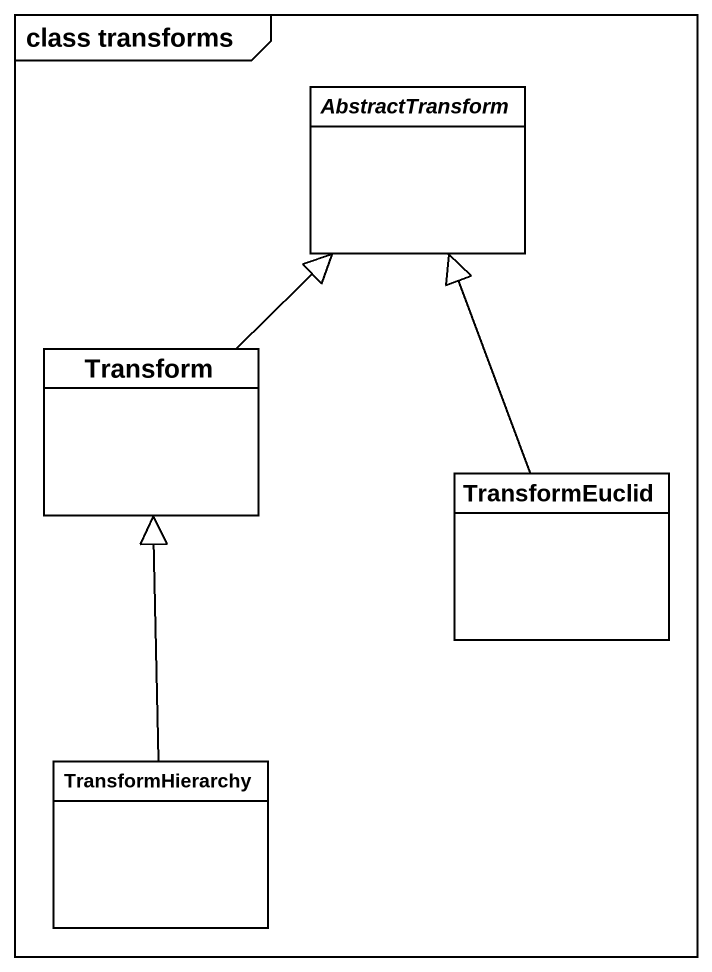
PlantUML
@startuml
mainframe class transforms
hide circle
hide empty members
abstract class AbstractTransform
class Transform
class TransformEuclid
class TransformHierarchy
Transform -up-|> AbstractTransform
TransformEuclid -up-|> AbstractTransform
TransformHierarchy -up-|> Transform
@enduml
